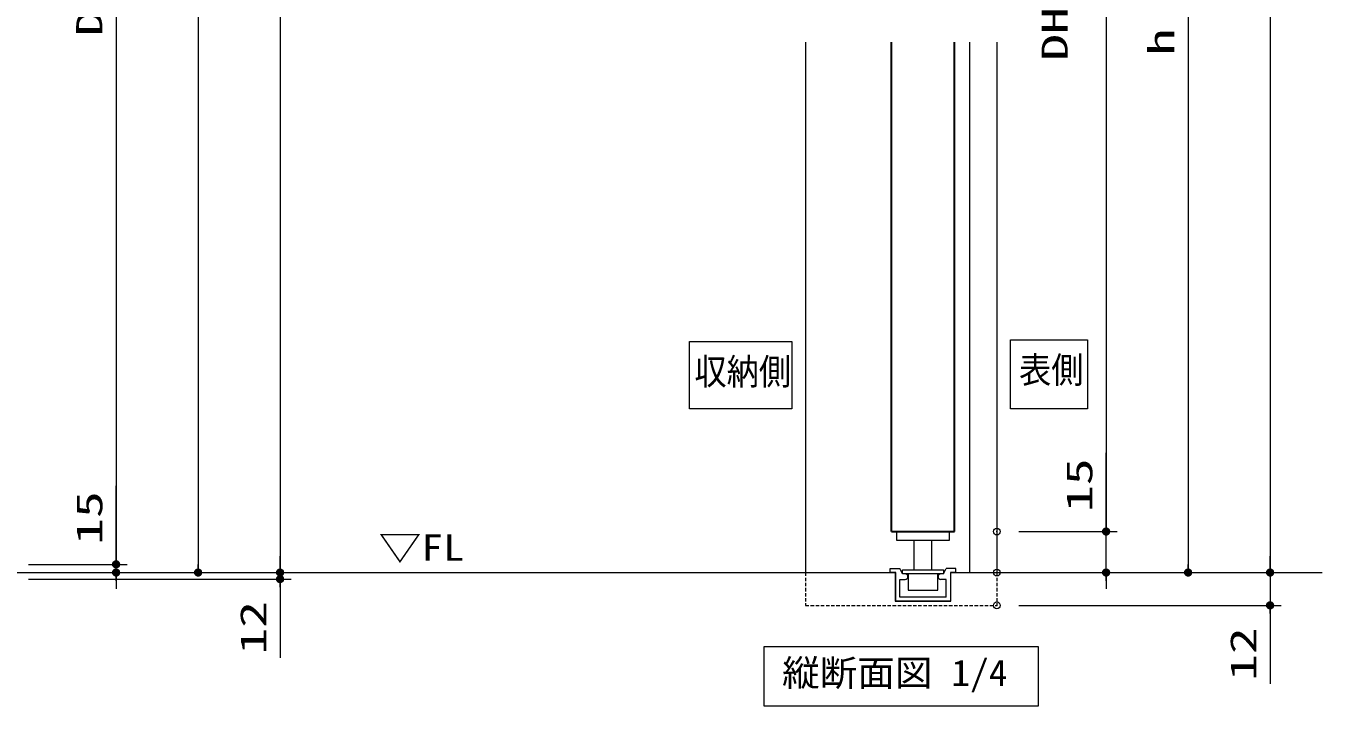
# Model space of a CAD drawing. Units: millimetres, scale not verified. Extents: x -1306 to 1306, y -607 to 607.
# Drawn here: x -755.3 to -281.1, y -44.1 to 204.7 of the extents above; entities that cross this region are included whole.
import ezdxf
from ezdxf.enums import TextEntityAlignment as Align

# ---------------------------------------------------------------- set-up
doc = ezdxf.new("R2010")
doc.units = ezdxf.units.MM
doc.header["$LTSCALE"] = 5
doc.header["$PDMODE"] = 32
doc.header["$PDSIZE"] = 2.5
doc.linetypes.add('USER1', pattern=[0.375, 0.25, -0.125])
for name, color, linetype, lineweight in [('0-1_線(白)', 7, 'Continuous', 30), ('0-2_線(黄)', 2, 'Continuous', 15), ('0-3_線(水)', 4, 'Continuous', 9), ('0-6_点線(黄)', 2, 'USER1', 15), ('0-7_寸法線', 3, 'Continuous', 13), ('0-9_0', 3, 'Continuous', 25), ('0-A_DEFPOINTS', 7, 'Continuous', 5)]:
    doc.layers.add(name, color=color, linetype=linetype, lineweight=lineweight)
doc.styles.add('ＭＳ ゴシック', font='')
doc.styles.get('ＭＳ ゴシック').set_extended_font_data('MS Gothic')

# ---------------------------------------------------------------- blocks, each defined once
blk = doc.blocks.new('_DOT')
at = {"layer": '0-9_0'}
blk.add_line((-2.5, 0), (-5, 0), dxfattribs=at)
for points in [[(0, 0), (-2.5, 0), (-2.48, 0.313)], [(0, 0), (-2.48, -0.313), (-2.5, 0)], [(0, 0), (-2.48, 0.313), (-2.421, 0.622)], [(0, 0), (-2.421, -0.622), (-2.48, -0.313)], [(0, 0), (-2.421, 0.622), (-2.324, 0.92)], [(0, 0), (-2.324, -0.92), (-2.421, -0.622)], [(0, 0), (-2.324, 0.92), (-2.191, 1.204)], [(0, 0), (-2.191, -1.204), (-2.324, -0.92)], [(0, 0), (-2.191, 1.204), (-2.023, 1.469)], [(0, 0), (-2.023, -1.469), (-2.191, -1.204)], [(0, 0), (-2.023, 1.469), (-1.822, 1.711)], [(0, 0), (-1.822, -1.711), (-2.023, -1.469)], [(0, 0), (-1.822, 1.711), (-1.594, 1.926)], [(0, 0), (-1.594, -1.926), (-1.822, -1.711)], [(0, 0), (-1.594, 1.926), (-1.34, 2.111)], [(0, 0), (-1.34, -2.111), (-1.594, -1.926)], [(0, 0), (-1.34, 2.111), (-1.064, 2.262)], [(0, 0), (-1.064, -2.262), (-1.34, -2.111)], [(0, 0), (-1.064, 2.262), (-0.773, 2.378)], [(0, 0), (-0.773, -2.378), (-1.064, -2.262)], [(0, 0), (-0.773, 2.378), (-0.468, 2.456)], [(0, 0), (-0.468, -2.456), (-0.773, -2.378)], [(0, 0), (-0.468, 2.456), (-0.157, 2.495)], [(0, 0), (-0.157, -2.495), (-0.468, -2.456)], [(0, 0), (-0.157, 2.495), (0.157, 2.495)], [(0, 0), (0.157, -2.495), (-0.157, -2.495)], [(0, 0), (0.157, 2.495), (0.468, 2.456)], [(0, 0), (0.468, 2.456), (0.773, 2.378)], [(0, 0), (0.773, 2.378), (1.064, 2.262)], [(0, 0), (1.064, 2.262), (1.34, 2.111)], [(0, 0), (1.34, 2.111), (1.594, 1.926)], [(0, 0), (1.594, 1.926), (1.822, 1.711)], [(0, 0), (1.822, 1.711), (2.023, 1.469)], [(0, 0), (2.023, 1.469), (2.191, 1.204)], [(0, 0), (2.191, 1.204), (2.324, 0.92)], [(0, 0), (2.324, 0.92), (2.421, 0.622)], [(0, 0), (2.421, 0.622), (2.48, 0.313)], [(0, 0), (2.48, 0.313), (2.5, 0)], [(0, 0), (0.468, -2.456), (0.157, -2.495)], [(0, 0), (0.773, -2.378), (0.468, -2.456)], [(0, 0), (1.064, -2.262), (0.773, -2.378)], [(0, 0), (1.34, -2.111), (1.064, -2.262)], [(0, 0), (1.594, -1.926), (1.34, -2.111)], [(0, 0), (1.822, -1.711), (1.594, -1.926)], [(0, 0), (2.023, -1.469), (1.822, -1.711)], [(0, 0), (2.191, -1.204), (2.023, -1.469)], [(0, 0), (2.324, -0.92), (2.191, -1.204)], [(0, 0), (2.421, -0.622), (2.324, -0.92)], [(0, 0), (2.48, -0.313), (2.421, -0.622)], [(0, 0), (2.5, 0), (2.48, -0.313)]]:
    blk.add_solid(points, dxfattribs=at)

msp = doc.modelspace()

# ---------------------------------------------------------------- linework, layer by layer
at = {"layer": '0-1_線(白)'}
for p, q in [((-438.594, 19.763), (-438.594, 198.763)), ((-415.594, 19.763), (-415.594, 198.763)), ((-438.594, 19.763), (-415.594, 19.763))]:
    msp.add_line(p, q, dxfattribs=at)
at = {"layer": '0-2_線(黄)'}
for p, q in [((-1179.904, 4.763), (-437.294, 4.763)), ((-416.894, 4.763), (-281.081, 4.763))]:
    msp.add_line(p, q, dxfattribs=at)
msp.add_lwpolyline([(-485.207, -22.237), (-384.981, -22.237), (-384.981, -44.072), (-485.207, -44.072)], close=True, dxfattribs=at)
at = {"layer": '0-3_線(水)'}
for p, q in [((-470.094, 198.763), (-470.094, 4.763)), ((-410.094, 198.763), (-410.094, 4.763)), ((-400.094, 198.763), (-400.094, 4.763)), ((-430.344, 5.763), (-430.344, 16.563)), ((-423.844, 5.763), (-423.844, 16.563)), ((-439.094, 6.263), (-435.594, 6.263)), ((-434.594, 4.263), (-435.594, 6.263)), ((-419.594, 4.263), (-418.594, 6.263)), ((-415.094, 6.263), (-418.594, 6.263)), ((-415.094, 4.763), (-415.094, 6.263)), ((-435.594, 2.263), (-433.594, 2.263)), ((-435.594, -4.237), (-435.594, 2.263)), ((-418.594, 2.263), (-420.594, 2.263)), ((-418.594, -4.237), (-418.594, 2.263)), ((-418.594, -4.237), (-435.594, -4.237))]:
    msp.add_line(p, q, dxfattribs=at)
for points in [[(-436.794, 19.763), (-436.794, 16.563), (-417.394, 16.563), (-417.394, 19.763)], [(-415.094, 4.763), (-417.094, 4.763), (-417.094, -5.737), (-437.094, -5.737), (-437.094, 4.763), (-439.094, 4.763), (-439.094, 6.263)], [(-432.544, 4.263), (-432.544, -1.737), (-421.644, -1.737), (-421.644, 4.263)]]:
    msp.add_lwpolyline(points, dxfattribs=at)
msp.add_lwpolyline([(-434.594, 4.263), (-434.594, 5.763), (-419.594, 5.763), (-419.594, 4.263)], close=True, dxfattribs=at)
for centre, start, end in [((-433.594, 3.263), 270, 89.99996), ((-420.594, 3.263), 90, 270)]:
    msp.add_arc(centre, 1, start, end, dxfattribs=at)
at = {"layer": '0-6_点線(黄)'}
for p, q in [((-470.094, 4.763), (-470.094, -7.237)), ((-400.094, 4.763), (-400.094, -7.237)), ((-470.094, -7.237), (-400.094, -7.237))]:
    msp.add_line(p, q, dxfattribs=at)
at = {"layer": '0-7_寸法線'}
for p, q in [((-662.348, 421.763), (-662.348, 7.763)), ((-300.094, 421.763), (-300.094, 7.763)), ((-722.348, 413.963), (-722.348, 10.763)), ((-692.348, 415.763), (-692.348, 7.763)), ((-330.094, 391.763), (-330.094, 7.763)), ((-360.094, 382.763), (-360.094, 22.763)), ((-360.094, 22.763), (-360.094, 48.525)), ((-722.348, 10.763), (-722.348, 36.525)), ((-392.094, 19.763), (-356.094, 19.763)), ((-392.094, 19.763), (-356.094, 19.763)), ((-360.094, 4.763), (-360.094, 19.763)), ((-662.348, 7.763), (-662.348, 10.763)), ((-300.094, 7.763), (-300.094, 10.763)), ((-754.348, 7.763), (-718.348, 7.763)), ((-754.348, 7.763), (-718.348, 7.763)), ((-754.348, 4.763), (-658.348, 4.763)), ((-754.348, 4.763), (-718.348, 4.763)), ((-754.348, 4.763), (-688.348, 4.763)), ((-754.348, 4.763), (-658.348, 4.763)), ((-722.348, 4.763), (-722.348, 7.763)), ((-662.348, 4.763), (-662.348, 2.363)), ((-392.094, 4.763), (-296.094, 4.763)), ((-392.094, 4.763), (-326.094, 4.763)), ((-392.094, 4.763), (-356.094, 4.763)), ((-392.094, 4.763), (-296.094, 4.763)), ((-300.094, 4.763), (-300.094, -7.237)), ((-754.348, 2.363), (-658.348, 2.363)), ((-722.348, 1.763), (-722.348, -1.237)), ((-360.094, 1.763), (-360.094, -1.237)), ((-662.348, -0.637), (-662.348, -26.399)), ((-392.094, -7.237), (-296.094, -7.237)), ((-300.094, -10.237), (-300.094, -35.999))]:
    msp.add_line(p, q, dxfattribs=at)
for points in [[(-512.49, 64.692), (-512.49, 89.209), (-475.094, 89.209), (-475.094, 64.692)], [(-395.094, 64.692), (-395.094, 89.849), (-366.929, 89.849), (-366.929, 64.692)]]:
    msp.add_lwpolyline(points, close=True, dxfattribs=at)
msp.add_lwpolyline([(-437.294, 4.763), (-437.294, -5.737), (-416.894, -5.737), (-416.894, 4.763)], dxfattribs=at)
at = {"layer": '0-A_DEFPOINTS'}
for p in [(-400.094, 19.763), (-360.094, 19.763), (-722.348, 7.763), (-722.348, 4.763), (-692.348, 4.763), (-662.348, 4.763), (-400.094, 4.763), (-360.094, 4.763), (-330.094, 4.763), (-300.094, 4.763), (-662.348, 2.363), (-400.094, -7.237), (-300.094, -7.237)]:
    msp.add_point(p, dxfattribs=at)

# ---------------------------------------------------------------- block references
at = {"layer": '0-7_寸法線', "xscale": 0.6, "yscale": 0.6}
for p, rotation in [((-360.094, 19.763), 270), ((-360.094, 19.763), 270), ((-722.348, 7.763), 270), ((-722.348, 7.763), 270), ((-722.348, 4.763), 90), ((-692.348, 4.763), 270), ((-662.348, 4.763), 270), ((-662.348, 4.763), 270), ((-360.094, 4.763), 90), ((-330.094, 4.763), 270), ((-300.094, 4.763), 270), ((-300.094, 4.763), 270), ((-662.348, 2.363), 90), ((-300.094, -7.237), 90)]:
    msp.add_blockref('_DOT', p, dxfattribs=dict(at, rotation=rotation))

# ---------------------------------------------------------------- texts
at = {"layer": '0-2_線(黄)', "style": 'ＭＳ ゴシック'}
for s, height, width, p in [('▽FL', 9.621, 1.2, (-626.357, 6.207)), ('縦断面図 1/4', 9.604, 1.05, (-478.653, -39.615))]:
    msp.add_text(s, height=height, dxfattribs=dict(at, width=width)).set_placement(p, align=Align.BOTTOM_LEFT)
at = {"layer": '0-7_寸法線', "style": 'ＭＳ ゴシック', "width": 1.5}
for s, p in [('DH', (-724.498, 200.925)), ('DH', (-371.244, 191.925)), ('h', (-332.244, 193.889)), ('15', (-362.244, 26.906)), ('15', (-724.498, 14.906)), ('12', (-664.498, -25.256)), ('12', (-302.244, -34.856))]:
    msp.add_text(s, height=9.604, rotation=90, dxfattribs=at).set_placement(p, align=Align.BOTTOM_LEFT)
at = {"layer": '0-7_寸法線', "style": 'ＭＳ ゴシック', "width": 0.9}
for s, p in [('収納側', (-510.743, 70.586)), ('表側', (-391.967, 71.19))]:
    msp.add_text(s, height=9.604, dxfattribs=at).set_placement(p, align=Align.BOTTOM_LEFT)

doc.saveas('drawing.dxf')
